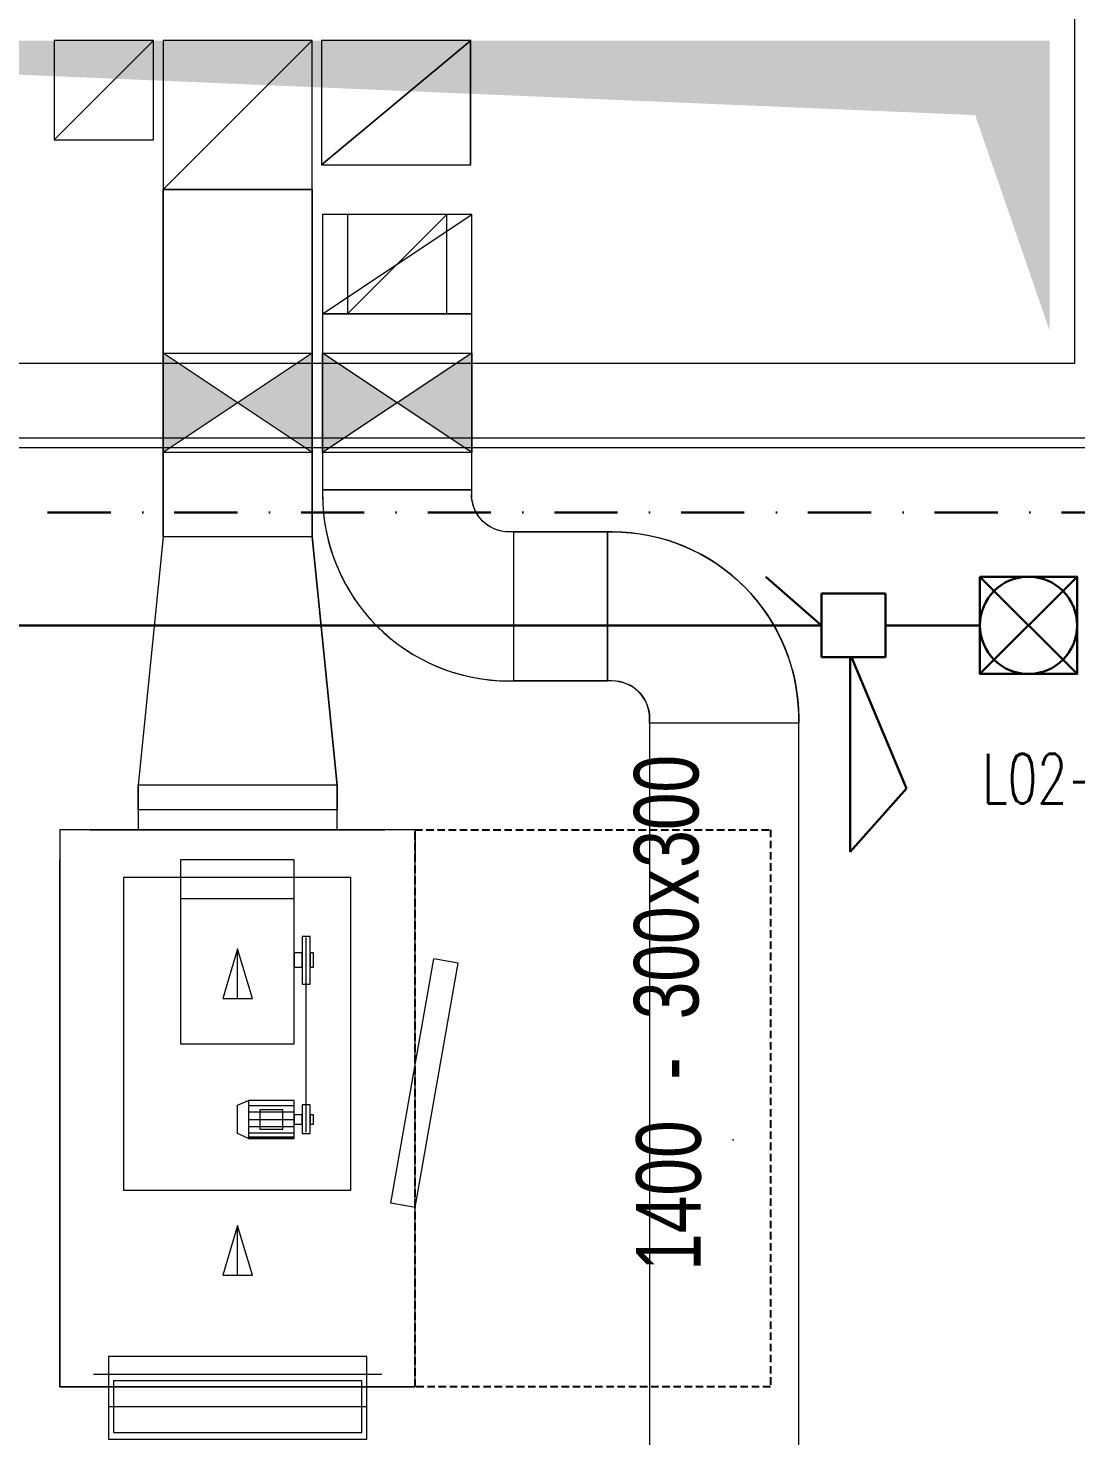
# Model space of a CAD drawing. Extents: x -3709 to 34975, y -230 to 8245.
# Drawn here: x 24220.3 to 24431.1, y 3256.5 to 3540 of the extents above; entities that cross this region are included whole.
import ezdxf
from ezdxf.enums import TextEntityAlignment as Align

# ---------------------------------------------------------------- set-up
doc = ezdxf.new("R2010")
doc.units = 0
doc.linetypes.add('DASHDOT', pattern=[25.4, 12.7, -6.35, 0, -6.35])
doc.linetypes.add('DASHED', pattern=[0.75, 0.5, -0.25])
doc.layers.get('0').update_dxf_attribs({"color": 9, "lineweight": 9})
for name, color, linetype, lineweight in [('00', 9, 'Continuous', 9), ('06D', 9, 'Continuous', 9), ('09D', 9, 'Continuous', 9), ('14', 9, 'Continuous', 9), ('40', 9, 'Continuous', 9), ('E-DEDEKTÖR NUMARALARI', 20, 'Continuous', 30), ('E-KABLO', 7, 'Continuous', 30), ('E-YANGIN İHBAR KORNASI+FLAŞÖR', 7, 'Continuous', 30)]:
    doc.layers.add(name, color=color, linetype=linetype, lineweight=lineweight)
doc.styles.add('DEBI-BLOCK', font='arial.ttf', dxfattribs={"width": 0.8})
doc.styles.add('E-YAZI', font='txttw.shx')

# ---------------------------------------------------------------- blocks, each defined once
blk = doc.blocks.new('DEBI001')
at = {"extrusion": (-1, 0, 2e-16)}
blk.add_point((0, 0), dxfattribs=at)
at = {"style": 'DEBI-BLOCK', "width": 0.75, "flags": 8}
blk.add_attdef('KESITX', text='', height=1, dxfattribs=at).set_placement((3.614, 1.533), align=Align.TOP_RIGHT)
at = {"style": 'DEBI-BLOCK', "width": 0.8, "flags": 8}
blk.add_attdef('X', text='', height=1, dxfattribs=at).set_placement((3.918, 1.533), align=Align.TOP_CENTER)
at = {"style": 'DEBI-BLOCK', "width": 0.75, "flags": 8}
blk.add_attdef('KESITY', text='', height=1, dxfattribs=at).set_placement((4.213, 1.533), align=Align.TOP_LEFT)
for tag, p in [('DEBI', (0.3, 0.2)), ('-', (1.277, 0.2))]:
    blk.add_attdef(tag, text='', height=1, dxfattribs=at).set_placement(p, align=Align.BOTTOM_RIGHT)
at = {"style": 'DEBI-BLOCK', "width": 0.75, "flags": 9}
blk.add_attdef('ID', text='', height=0.3, dxfattribs=at).set_placement((0, 0), align=Align.MIDDLE)
blk = doc.blocks.new('p-2.mekanik_cihaz')
h = blk.add_hatch(color=256)
h.paths.add_polyline_path([(2866.59, -387.94), (2851.59, -377.93), (2851.59, -397.93)])
h.paths.add_polyline_path([(2881.59, -397.94), (2881.59, -377.94), (2866.59, -387.94)])
h = blk.add_hatch(color=256)
h.paths.add_polyline_path([(2898.69, -387.94), (2883.69, -377.93), (2883.69, -397.93)])
h.paths.add_polyline_path([(2913.69, -397.94), (2913.69, -377.94), (2898.69, -387.94)])
for p, q in [((2829.69, -335), (2849.69, -315)), ((2851.59, -345), (2881.59, -315)), ((2883.49, -339.99), (2913.49, -314.99)), ((2883.69, -370), (2913.69, -350)), ((2888.69, -370), (2908.69, -350)), ((2881.59, -397.94), (2851.59, -377.93)), ((2881.59, -377.94), (2851.59, -397.93)), ((2913.69, -397.94), (2883.69, -377.93)), ((2913.69, -377.94), (2883.69, -397.93)), ((2851.59, -414.9), (2846.59, -464.9)), ((2881.59, -414.9), (2886.59, -464.9)), ((2886.59, -464.9), (2846.59, -464.9)), ((2846.59, -469.9), (2846.59, -464.9)), ((2886.59, -464.9), (2886.59, -469.9)), ((2886.59, -469.9), (2846.59, -469.9)), ((2830.79, -473.9), (2830.79, -480)), ((2902.29, -473.9), (2830.79, -473.9)), ((2902.29, -473.9), (2902.29, -480)), ((2830.79, -550), (2830.79, -480)), ((2902.29, -550), (2902.29, -480)), ((2877.99, -487.8), (2855.09, -487.8)), ((2880.39, -534.8), (2880.39, -495.6)), ((2897.39, -549.1), (2906.09, -499.9)), ((2902.29, -550), (2910.99, -500.8)), ((2910.99, -500.8), (2906.09, -499.9)), ((2877.99, -529.5), (2868.79, -529.5)), ((2877.99, -530.8), (2868.79, -530.8)), ((2877.99, -532.3), (2868.79, -532.3)), ((2877.99, -533.7), (2868.79, -533.7)), ((2877.99, -535), (2868.79, -535)), ((2877.99, -535.8), (2868.79, -535.8)), ((2877.99, -536.1), (2868.79, -536.1)), ((2902.29, -550), (2897.39, -549.1)), ((2830.79, -580), (2830.79, -550)), ((2902.29, -580), (2902.29, -550)), ((2830.79, -586.1), (2830.79, -580)), ((2902.29, -586.1), (2902.29, -580)), ((2895.59, -583.6), (2837.59, -583.6)), ((2902.29, -586.1), (2830.79, -586.1)), ((2892.59, -590.1), (2840.59, -590.1))]:
    blk.add_line(p, q)
for points in [[(2849.69, -315), (2829.69, -315), (2829.69, -335), (2849.69, -335)], [(2851.59, -345), (2881.59, -345), (2881.59, -315), (2851.59, -315)], [(2913.49, -314.99), (2883.49, -314.99), (2883.49, -339.99), (2913.49, -339.99)], [(2881.59, -345), (2881.59, -414.9), (2851.59, -414.9), (2851.59, -345)], [(2913.69, -370), (2913.69, -350), (2883.69, -350), (2883.69, -370)], [(2888.69, -370), (2908.69, -370), (2908.69, -350), (2888.69, -350)], [(2913.69, -405.44), (2913.69, -370), (2883.69, -370), (2883.69, -405.44)], [(2881.59, -377.94), (2881.59, -397.94), (2851.59, -397.93), (2851.59, -377.93)], [(2913.69, -377.94), (2913.69, -397.94), (2883.69, -397.93), (2883.69, -377.93)], [(2922.19, -413.94), (2940.99, -413.94), (2940.99, -443.94), (2922.19, -443.94)], [(2949.49, -452.44), (2949.49, -672.5), (2979.49, -672.5), (2979.49, -452.44)], [(2886.59, -473.9), (2886.59, -469.9), (2846.59, -469.9), (2846.59, -473.9), (2886.59, -473.9)], [(2896.19, -473.9), (2896.19, -473.9), (2836.89, -473.9), (2836.89, -473.9), (2896.19, -473.9)], [(2877.99, -517), (2877.99, -480), (2855.09, -480), (2855.09, -517), (2877.99, -517)], [(2889.39, -546.5), (2889.39, -483.5), (2843.59, -483.5), (2843.59, -546.5), (2889.39, -546.5)], [(2881.19, -505), (2881.19, -495.4), (2879.59, -495.4), (2879.59, -505), (2881.19, -505)], [(2879.59, -501.6), (2879.59, -498.7), (2877.99, -498.7), (2877.99, -501.6), (2879.59, -501.6)], [(2881.89, -501.6), (2881.89, -498.7), (2881.19, -498.7), (2881.19, -501.6), (2881.89, -501.6)], [(2877.99, -536.1), (2877.99, -528.4), (2868.79, -528.4), (2868.79, -536.1), (2877.99, -536.1)], [(2881.19, -535.1), (2881.19, -529.3), (2879.59, -529.3), (2879.59, -535.1), (2881.19, -535.1)], [(2875.69, -534.2), (2875.69, -530.3), (2871.09, -530.3), (2871.09, -534.2), (2875.69, -534.2)], [(2879.59, -533.2), (2879.59, -531.3), (2877.99, -531.3), (2877.99, -533.2), (2879.59, -533.2)], [(2881.89, -533.2), (2881.89, -531.3), (2881.19, -531.3), (2881.19, -533.2), (2881.89, -533.2)], [(2892.59, -586.1), (2892.59, -580), (2840.59, -580), (2840.59, -586.1), (2892.59, -586.1)], [(2892.59, -596.6), (2892.59, -583.6), (2840.59, -583.6), (2840.59, -596.6), (2892.59, -596.6)], [(2896.19, -586.1), (2896.19, -586.1), (2836.89, -586.1), (2836.89, -586.1), (2896.19, -586.1)], [(2891.59, -595.3), (2891.59, -584.9), (2841.59, -584.9), (2841.59, -595.3), (2891.59, -595.3)]]:
    blk.add_lwpolyline(points, close=True)
for points in [[(2922.19, -413.94), (2921.19, -413.94, -0.414214), (2913.69, -406.44), (2913.69, -405.44), (2883.69, -405.44), (2883.69, -406.44, 0.414214), (2921.19, -443.94), (2922.19, -443.94)], [(2949.49, -452.44), (2949.49, -451.44, 0.414214), (2941.99, -443.94), (2940.99, -443.94), (2940.99, -413.94), (2941.99, -413.94, -0.414214), (2979.49, -451.44), (2979.49, -452.44)]]:
    blk.add_lwpolyline(points, format="xyb", close=True)
at = {"linetype": 'DASHED', "lineweight": -3, "ltscale": 3}
blk.add_lwpolyline([(2902.29, -586.1), (2902.29, -473.9), (2973.79, -473.9), (2973.79, -586.1)], close=True, dxfattribs=at)
for points in [[(2866.59, -507.9), (2866.59, -497.9), (2863.59, -507.9), (2869.59, -507.9), (2866.59, -497.9)], [(2868.79, -536.1), (2866.59, -535.1), (2866.59, -529.4), (2868.79, -528.4)], [(2866.59, -563.6), (2866.59, -553.6), (2863.59, -563.6), (2869.59, -563.6), (2866.59, -553.6)]]:
    blk.add_lwpolyline(points)
at = {"layer": '40'}
blk.add_lwpolyline([(2979.49, -672.5), (2979.49, -452.44, 0.4218), (2941.99, -413.94), (2921.19, -413.94, -0.432397), (2913.69, -405.94), (2913.69, -350), (2883.69, -350), (2883.69, -405.94, 0.418062), (2921.19, -443.94), (2940.99, -443.94, -0.448228), (2949.49, -451.44), (2949.49, -672.5, -0.448228)], format="xyb", dxfattribs=at)
blk.add_lwpolyline([(2892.59, -596.6), (2892.59, -586.1), (2902.29, -586.1), (2902.29, -473.9), (2886.59, -473.9), (2886.59, -464.9), (2881.59, -414.9), (2881.59, -345), (2851.59, -345), (2851.59, -414.9), (2846.59, -464.9), (2846.59, -473.9), (2830.79, -473.9), (2830.79, -583.05), (2830.79, -586.1), (2840.59, -586.1), (2840.59, -596.6)], dxfattribs=at)
ref = blk.add_blockref('DEBI001', (2966.28, -536.33), dxfattribs=dict(xscale=13, yscale=13, zscale=13, rotation=90))
ref.add_attrib('-', '-', dxfattribs={"height": 13, "rotation": 90, "style": 'DEBI-BLOCK', "width": 0.75, "flags": 8}).set_placement((2963.68, -519.73), align=Align.BOTTOM_RIGHT)
ref.add_attrib('KESITY', '300', dxfattribs={"height": 13, "rotation": 90, "style": 'DEBI-BLOCK', "width": 0.75, "flags": 8}).set_placement((2946.34, -481.56), align=Align.TOP_LEFT)
ref.add_attrib('X', 'x', dxfattribs={"height": 13, "rotation": 90, "style": 'DEBI-BLOCK', "width": 0.8, "flags": 8}).set_placement((2946.34, -485.4), align=Align.TOP_CENTER)
ref.add_attrib('DEBI', '1400', dxfattribs={"height": 13, "rotation": 90, "style": 'DEBI-BLOCK', "width": 0.75, "flags": 8}).set_placement((2963.68, -532.43), align=Align.BOTTOM_RIGHT)
ref.add_attrib('KESITX', '300', dxfattribs={"height": 13, "rotation": 90, "style": 'DEBI-BLOCK', "width": 0.75, "flags": 8}).set_placement((2946.34, -489.35), align=Align.TOP_RIGHT)
blk = doc.blocks.new('100_YANGIN İHBAR KORNASI+FLAŞÖR 085')
at = {"layer": 'E-YANGIN İHBAR KORNASI+FLAŞÖR', "color": 4}
for p, q in [((0.559, 5.318), (0.559, 1.402)), ((1.694, 4.042), (0.559, 5.318)), ((0.583, 1.402), (1.694, 4.042)), ((3.167, 1.737), (5.125, -0.221)), ((-0.023, 1.402), (-0.023, 0.114)), ((1.266, 1.402), (-0.023, 1.402)), ((1.266, 0.114), (1.266, 1.402)), ((1.266, 0.758), (3.167, 0.758)), ((-0.023, 0.114), (1.266, 0.114))]:
    blk.add_line(p, q, dxfattribs=at)
blk.add_lwpolyline([(3.167, -0.221), (3.167, 1.737), (5.125, 1.737), (5.125, -0.221)], close=True, dxfattribs=at)
blk.add_lwpolyline([(5.125, 1.737), (3.167, -0.221)], dxfattribs=at)
blk.add_circle((4.146, 0.758), 0.979, dxfattribs=at)

msp = doc.modelspace()

# ---------------------------------------------------------------- linework, layer by layer
at = {"layer": '00'}
for points in [[(24430.84, 3457.5), (24430.84, 3457.5), (24445.84, 3457.5), (24445.84, 3457.5), (24535.84, 3457.5), (24535.84, 3472.5), (24445.84, 3472.5), (24445.84, 3742.5), (24430.84, 3742.5), (24430.84, 3557.5), (24395.84, 3557.5), (24395.84, 3542.5), (24430.84, 3542.5), (24430.84, 3472.5), (24045.84, 3472.5)], [(24040.84, 3457.5), (24430.84, 3457.5)]]:
    msp.add_lwpolyline(points, dxfattribs=at)
at = {"layer": '06D'}
for points in [[(24225.53, 3517.5), (24245.53, 3517.5), (24245.53, 3537.5), (24225.53, 3537.5)], [(24247.43, 3507.5), (24277.43, 3507.5), (24277.43, 3537.5), (24247.43, 3537.5)], [(24279.33, 3512.51), (24309.32, 3512.51), (24309.32, 3537.5), (24279.33, 3537.5)], [(24284.53, 3482.5), (24304.53, 3482.5), (24304.53, 3502.5), (24284.53, 3502.5)]]:
    msp.add_lwpolyline(points, close=True, dxfattribs=at)
for points in [[(24245.53, 3537.5), (24225.53, 3517.5)], [(24277.43, 3537.5), (24247.43, 3507.5)], [(24309.33, 3537.51), (24279.33, 3512.51)], [(24304.53, 3502.5), (24284.53, 3482.5)]]:
    msp.add_lwpolyline(points, dxfattribs=at)
at = {"layer": '09D'}
msp.add_solid([(24425.84, 3479.05), (24425.84, 3537.5), (24410.84, 3522.5), (24055.84, 3537.5)], dxfattribs=at)
at = {"layer": '14'}
msp.add_lwpolyline([(23847.84, 3584.5), (24397.84, 3584.5), (24397.84, 3559.5), (24428.84, 3559.5), (24428.84, 3744.5), (24447.84, 3744.5), (24447.84, 3474.5), (24537.84, 3474.5), (24537.84, 3455.5), (23817.84, 3455.5)], dxfattribs=at)
at = {"layer": 'E-KABLO', "color": 6, "linetype": 'DASHDOT'}
msp.add_line((24491.89, 3442.47), (23973.58, 3442.47), dxfattribs=at)
at = {"layer": 'E-KABLO', "color": 5, "linetype": 'Continuous'}
for q in [(24368.72, 3429.54), (23865.56, 3419.75)]:
    msp.add_line((24379.89, 3419.75), q, dxfattribs=at)

# ---------------------------------------------------------------- block references
at = {"layer": '06D'}
msp.add_blockref('p-2.mekanik_cihaz', (21395.84, 3852.5), dxfattribs=at)
at = {"layer": 'E-YANGIN İHBAR KORNASI+FLAŞÖR', "xscale": -10, "yscale": 10, "zscale": 10, "rotation": 180}
msp.add_blockref('100_YANGIN İHBAR KORNASI+FLAŞÖR 085', (24380.12, 3427.33), dxfattribs=at)

# ---------------------------------------------------------------- texts
at = {"layer": 'E-DEDEKTÖR NUMARALARI', "style": 'E-YAZI', "width": 0.7}
msp.add_text('L02-Z01-D71', height=10, dxfattribs=at).set_placement((24412.26, 3383.91))

doc.saveas('drawing.dxf')
